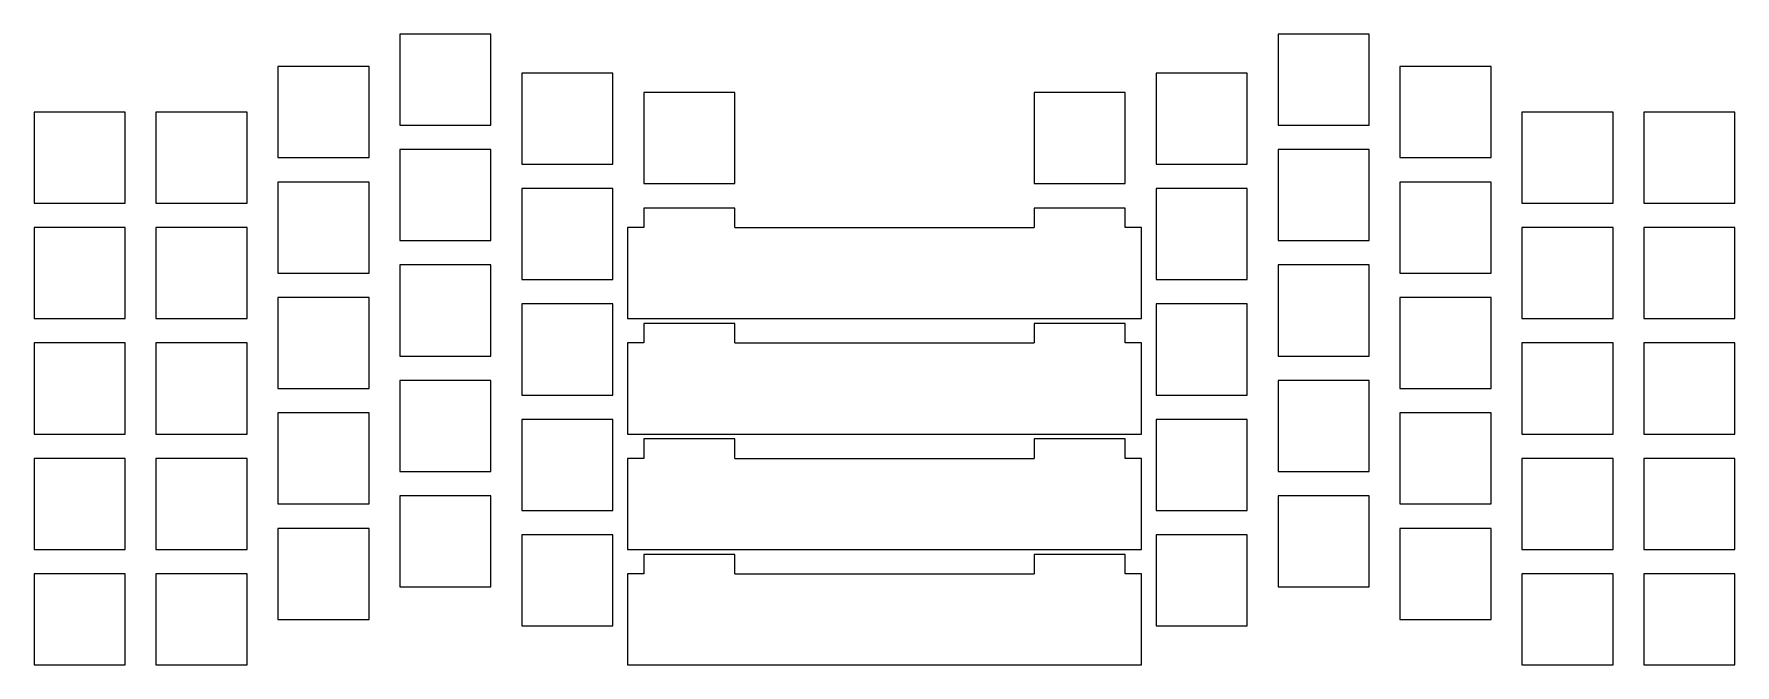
# Model space of a CAD drawing. Header units: millimetres. Extents: x 93 to 354, y -157 to -60.
import ezdxf

# ---------------------------------------------------------------- set-up
doc = ezdxf.new("R2010")
doc.units = ezdxf.units.MM

msp = doc.modelspace()

# ---------------------------------------------------------------- linework, layer by layer
at = {"linetype": 'CONTINUOUS'}
for p, q in [((163.25, -60), (149.25, -60)), ((149.25, -60), (149.25, -74)), ((163.25, -74), (163.25, -60)), ((298.25, -60), (284.25, -60)), ((284.25, -60), (284.25, -74)), ((298.25, -74), (298.25, -60)), ((144.5, -65), (130.5, -65)), ((130.5, -65), (130.5, -79)), ((144.5, -79), (144.5, -65)), ((317, -65), (303, -65)), ((303, -65), (303, -79)), ((317, -79), (317, -65)), ((182, -66), (168, -66)), ((168, -66), (168, -80)), ((182, -80), (182, -66)), ((279.5, -66), (265.5, -66)), ((265.5, -66), (265.5, -80)), ((279.5, -80), (279.5, -66)), ((200.75, -69), (186.75, -69)), ((186.75, -69), (186.75, -83)), ((200.75, -83), (200.75, -69)), ((260.75, -69), (246.75, -69)), ((246.75, -69), (246.75, -83)), ((260.75, -83), (260.75, -69)), ((107, -72), (93, -72)), ((93, -72), (93, -86)), ((107, -86), (107, -72)), ((125.75, -72), (111.75, -72)), ((111.75, -72), (111.75, -86)), ((125.75, -86), (125.75, -72)), ((335.75, -72), (321.75, -72)), ((321.75, -72), (321.75, -86)), ((335.75, -86), (335.75, -72)), ((354.5, -72), (340.5, -72)), ((340.5, -72), (340.5, -86)), ((354.5, -86), (354.5, -72)), ((149.25, -74), (163.25, -74)), ((284.25, -74), (298.25, -74)), ((163.25, -77.75), (149.25, -77.75)), ((149.25, -77.75), (149.25, -91.75)), ((163.25, -91.75), (163.25, -77.75)), ((298.25, -77.75), (284.25, -77.75)), ((284.25, -77.75), (284.25, -91.75)), ((298.25, -91.75), (298.25, -77.75)), ((130.5, -79), (144.5, -79)), ((168, -80), (182, -80)), ((265.5, -80), (279.5, -80)), ((303, -79), (317, -79)), ((144.5, -82.75), (130.5, -82.75)), ((130.5, -82.75), (130.5, -96.75)), ((144.5, -96.75), (144.5, -82.75)), ((186.75, -83), (200.75, -83)), ((246.75, -83), (260.75, -83)), ((317, -82.75), (303, -82.75)), ((303, -82.75), (303, -96.75)), ((317, -96.75), (317, -82.75)), ((93, -86), (107, -86)), ((111.75, -86), (125.75, -86)), ((182, -83.75), (168, -83.75)), ((168, -83.75), (168, -97.75)), ((182, -97.75), (182, -83.75)), ((279.5, -83.75), (265.5, -83.75)), ((265.5, -83.75), (265.5, -97.75)), ((279.5, -97.75), (279.5, -83.75)), ((321.75, -86), (335.75, -86)), ((340.5, -86), (354.5, -86)), ((200.75, -86.75), (186.75, -86.75)), ((186.75, -86.75), (186.75, -89.75)), ((200.75, -89.75), (200.75, -86.75)), ((260.75, -86.75), (246.75, -86.75)), ((246.75, -86.75), (246.75, -89.75)), ((260.75, -89.75), (260.75, -86.75)), ((107, -89.75), (93, -89.75)), ((93, -89.75), (93, -103.75)), ((107, -103.75), (107, -89.75)), ((125.75, -89.75), (111.75, -89.75)), ((111.75, -89.75), (111.75, -103.75)), ((125.75, -103.75), (125.75, -89.75)), ((186.75, -89.75), (184.25, -89.75)), ((184.25, -89.75), (184.25, -103.75)), ((200.75, -89.75), (246.75, -89.75)), ((263.25, -89.75), (260.75, -89.75)), ((263.25, -103.75), (263.25, -89.75)), ((335.75, -89.75), (321.75, -89.75)), ((321.75, -89.75), (321.75, -103.75)), ((335.75, -103.75), (335.75, -89.75)), ((354.5, -89.75), (340.5, -89.75)), ((340.5, -89.75), (340.5, -103.75)), ((354.5, -103.75), (354.5, -89.75)), ((149.25, -91.75), (163.25, -91.75)), ((284.25, -91.75), (298.25, -91.75)), ((130.5, -96.75), (144.5, -96.75)), ((163.25, -95.5), (149.25, -95.5)), ((149.25, -95.5), (149.25, -109.5)), ((163.25, -109.5), (163.25, -95.5)), ((298.25, -95.5), (284.25, -95.5)), ((284.25, -95.5), (284.25, -109.5)), ((298.25, -109.5), (298.25, -95.5)), ((303, -96.75), (317, -96.75)), ((168, -97.75), (182, -97.75)), ((265.5, -97.75), (279.5, -97.75)), ((144.5, -100.5), (130.5, -100.5)), ((130.5, -100.5), (130.5, -114.5)), ((144.5, -114.5), (144.5, -100.5)), ((182, -101.5), (168, -101.5)), ((168, -101.5), (168, -115.5)), ((182, -115.5), (182, -101.5)), ((279.5, -101.5), (265.5, -101.5)), ((265.5, -101.5), (265.5, -115.5)), ((279.5, -115.5), (279.5, -101.5)), ((317, -100.5), (303, -100.5)), ((303, -100.5), (303, -114.5)), ((317, -114.5), (317, -100.5)), ((93, -103.75), (107, -103.75)), ((111.75, -103.75), (125.75, -103.75)), ((184.25, -103.75), (263.25, -103.75)), ((200.75, -104.5), (186.75, -104.5)), ((186.75, -104.5), (186.75, -107.5)), ((200.75, -107.5), (200.75, -104.5)), ((260.75, -104.5), (246.75, -104.5)), ((246.75, -104.5), (246.75, -107.5)), ((260.75, -107.5), (260.75, -104.5)), ((321.75, -103.75), (335.75, -103.75)), ((340.5, -103.75), (354.5, -103.75)), ((107, -107.5), (93, -107.5)), ((93, -107.5), (93, -121.5)), ((107, -121.5), (107, -107.5)), ((125.75, -107.5), (111.75, -107.5)), ((111.75, -107.5), (111.75, -121.5)), ((125.75, -121.5), (125.75, -107.5)), ((149.25, -109.5), (163.25, -109.5)), ((186.75, -107.5), (184.25, -107.5)), ((184.25, -107.5), (184.25, -121.5)), ((200.75, -107.5), (246.75, -107.5)), ((263.25, -107.5), (260.75, -107.5)), ((263.25, -121.5), (263.25, -107.5)), ((284.25, -109.5), (298.25, -109.5)), ((335.75, -107.5), (321.75, -107.5)), ((321.75, -107.5), (321.75, -121.5)), ((335.75, -121.5), (335.75, -107.5)), ((354.5, -107.5), (340.5, -107.5)), ((340.5, -107.5), (340.5, -121.5)), ((354.5, -121.5), (354.5, -107.5)), ((130.5, -114.5), (144.5, -114.5)), ((163.25, -113.25), (149.25, -113.25)), ((149.25, -113.25), (149.25, -127.25)), ((163.25, -127.25), (163.25, -113.25)), ((298.25, -113.25), (284.25, -113.25)), ((284.25, -113.25), (284.25, -127.25)), ((298.25, -127.25), (298.25, -113.25)), ((303, -114.5), (317, -114.5)), ((168, -115.5), (182, -115.5)), ((265.5, -115.5), (279.5, -115.5)), ((144.5, -118.25), (130.5, -118.25)), ((130.5, -118.25), (130.5, -132.25)), ((144.5, -132.25), (144.5, -118.25)), ((182, -119.25), (168, -119.25)), ((168, -119.25), (168, -133.25)), ((182, -133.25), (182, -119.25)), ((279.5, -119.25), (265.5, -119.25)), ((265.5, -119.25), (265.5, -133.25)), ((279.5, -133.25), (279.5, -119.25)), ((317, -118.25), (303, -118.25)), ((303, -118.25), (303, -132.25)), ((317, -132.25), (317, -118.25)), ((93, -121.5), (107, -121.5)), ((111.75, -121.5), (125.75, -121.5)), ((184.25, -121.5), (263.25, -121.5)), ((200.75, -122.25), (186.75, -122.25)), ((186.75, -122.25), (186.75, -125.25)), ((200.75, -125.25), (200.75, -122.25)), ((260.75, -122.25), (246.75, -122.25)), ((246.75, -122.25), (246.75, -125.25)), ((260.75, -125.25), (260.75, -122.25)), ((321.75, -121.5), (335.75, -121.5)), ((340.5, -121.5), (354.5, -121.5)), ((107, -125.25), (93, -125.25)), ((93, -125.25), (93, -139.25)), ((107, -139.25), (107, -125.25)), ((125.75, -125.25), (111.75, -125.25)), ((111.75, -125.25), (111.75, -139.25)), ((125.75, -139.25), (125.75, -125.25)), ((186.75, -125.25), (184.25, -125.25)), ((184.25, -125.25), (184.25, -139.25)), ((200.75, -125.25), (246.75, -125.25)), ((263.25, -125.25), (260.75, -125.25)), ((263.25, -139.25), (263.25, -125.25)), ((335.75, -125.25), (321.75, -125.25)), ((321.75, -125.25), (321.75, -139.25)), ((335.75, -139.25), (335.75, -125.25)), ((354.5, -125.25), (340.5, -125.25)), ((340.5, -125.25), (340.5, -139.25)), ((354.5, -139.25), (354.5, -125.25)), ((149.25, -127.25), (163.25, -127.25)), ((284.25, -127.25), (298.25, -127.25)), ((130.5, -132.25), (144.5, -132.25)), ((163.25, -131), (149.25, -131)), ((149.25, -131), (149.25, -145)), ((163.25, -145), (163.25, -131)), ((168, -133.25), (182, -133.25)), ((265.5, -133.25), (279.5, -133.25)), ((298.25, -131), (284.25, -131)), ((284.25, -131), (284.25, -145)), ((298.25, -145), (298.25, -131)), ((303, -132.25), (317, -132.25)), ((144.5, -136), (130.5, -136)), ((130.5, -136), (130.5, -150)), ((144.5, -150), (144.5, -136)), ((182, -137), (168, -137)), ((168, -137), (168, -151)), ((182, -151), (182, -137)), ((279.5, -137), (265.5, -137)), ((265.5, -137), (265.5, -151)), ((279.5, -151), (279.5, -137)), ((317, -136), (303, -136)), ((303, -136), (303, -150)), ((317, -150), (317, -136)), ((93, -139.25), (107, -139.25)), ((111.75, -139.25), (125.75, -139.25)), ((184.25, -139.25), (263.25, -139.25)), ((200.75, -140), (186.75, -140)), ((186.75, -140), (186.75, -143)), ((200.75, -143), (200.75, -140)), ((260.75, -140), (246.75, -140)), ((246.75, -140), (246.75, -143)), ((260.75, -143), (260.75, -140)), ((321.75, -139.25), (335.75, -139.25)), ((340.5, -139.25), (354.5, -139.25)), ((107, -143), (93, -143)), ((93, -143), (93, -157)), ((107, -157), (107, -143)), ((125.75, -143), (111.75, -143)), ((111.75, -143), (111.75, -157)), ((125.75, -157), (125.75, -143)), ((186.75, -143), (184.25, -143)), ((184.25, -143), (184.25, -157)), ((200.75, -143), (246.75, -143)), ((263.25, -143), (260.75, -143)), ((263.25, -157), (263.25, -143)), ((335.75, -143), (321.75, -143)), ((321.75, -143), (321.75, -157)), ((335.75, -157), (335.75, -143)), ((354.5, -143), (340.5, -143)), ((340.5, -143), (340.5, -157)), ((354.5, -157), (354.5, -143)), ((149.25, -145), (163.25, -145)), ((284.25, -145), (298.25, -145)), ((130.5, -150), (144.5, -150)), ((168, -151), (182, -151)), ((265.5, -151), (279.5, -151)), ((303, -150), (317, -150)), ((93, -157), (107, -157)), ((111.75, -157), (125.75, -157)), ((184.25, -157), (263.25, -157)), ((321.75, -157), (335.75, -157)), ((340.5, -157), (354.5, -157))]:
    msp.add_line(p, q, dxfattribs=at)

doc.saveas('drawing.dxf')
